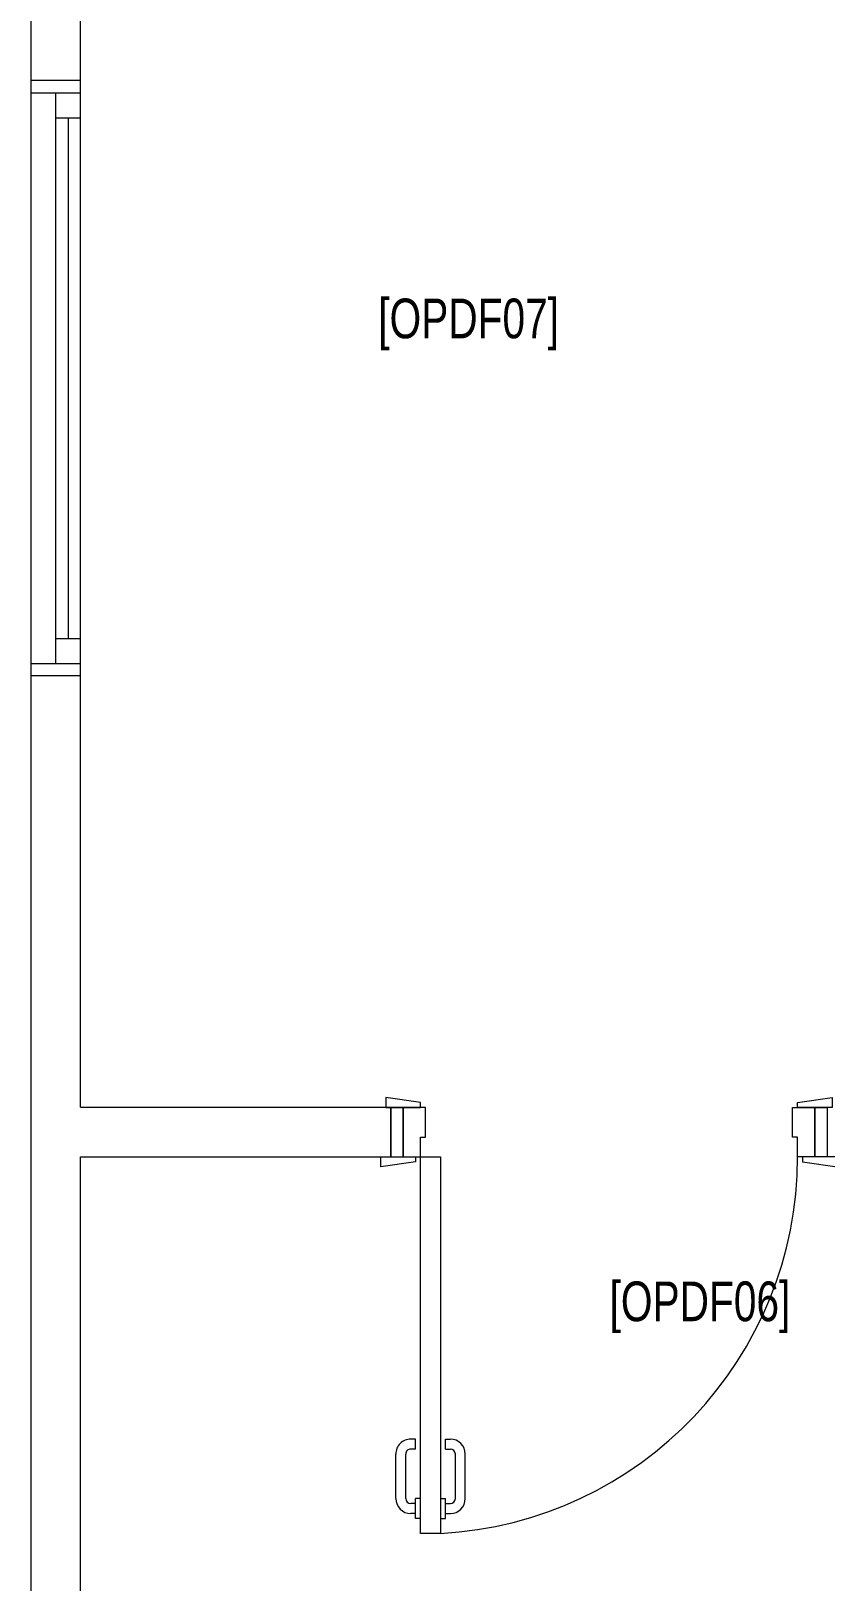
# Model space of a CAD drawing. Extents: x -234346 to 58427, y -132654 to -82394.
# Drawn here: x -66542 to -64941, y -113968 to -110843 of the extents above; entities that cross this region are included whole.
import ezdxf

# ---------------------------------------------------------------- set-up
doc = ezdxf.new("R2010")
doc.units = 0
doc.header["$LTSCALE"] = 8
for name, color, linetype, lineweight in [('72_EGR_BASE_TEXT', 9, 'Continuous', 5), ('72_EGR_EQP_TAG', 9, 'Continuous', 5), ('Aluminum', 9, 'Continuous', 5), ('Walls', 9, 'Continuous', 5), ('Wooden Joinery', 9, 'Continuous', 5)]:
    doc.layers.add(name, color=color, linetype=linetype, lineweight=lineweight)
doc.styles.add('X3G_ENTITY_9F38', font='swisscl.ttf', dxfattribs={"height": 0.2})

# ---------------------------------------------------------------- blocks, each defined once
blk = doc.blocks.new('A$C72370EFE')
at = {"layer": 'Wooden Joinery'}
for p, q in [((-0.01, -0.03), (-0.01, -0.07)), ((0, -0.03), (-0.01, -0.03)), ((0.04, -0.03), (0.05, -0.03)), ((0.05, -0.03), (0.05, -0.07)), ((-0.01, -0.04), (-0.02, -0.04)), ((-0.01, -0.06), (-0.02, -0.06)), ((0.05, -0.04), (0.06, -0.04)), ((0.05, -0.06), (0.06, -0.06)), ((-0.05, -0.07), (-0.05, -0.16)), ((-0.03, -0.07), (-0.03, -0.16)), ((0, -0.07), (-0.01, -0.07)), ((0.04, -0.07), (0.05, -0.07)), ((0.07, -0.07), (0.07, -0.16)), ((0.09, -0.07), (0.09, -0.16)), ((-0.01, -0.17), (-0.02, -0.17)), ((-0.01, -0.17), (-0.01, -0.19)), ((0.05, -0.17), (0.06, -0.17)), ((0.05, -0.17), (0.05, -0.19)), ((-0.01, -0.19), (-0.02, -0.19)), ((0.05, -0.19), (0.06, -0.19))]:
    blk.add_line(p, q, dxfattribs=at)
for centre, radius, start, end in [((-0.02, -0.07), 0.03, 90, 180), ((-0.02, -0.07), 0.01, 90, 180), ((0.06, -0.07), 0.03, 0, 90), ((0.06, -0.07), 0.01, 0, 90), ((-0.02, -0.16), 0.03, 180, 270), ((-0.02, -0.16), 0.01, 180, 270), ((0.06, -0.16), 0.01, 270, 0), ((0.06, -0.16), 0.03, 270, 0)]:
    blk.add_arc(centre, radius, start, end, dxfattribs=at)
blk = doc.blocks.new('A$C5FCA3E6B')
at = {"layer": 'Wooden Joinery'}
for points in [[(80, 858.9), (80, 868.9), (10, 878.9), (10, 858.9)], [(840, 858.9), (840, 868.9), (910, 878.9), (910, 858.9)], [(70, 758.9), (70, 748.9), (0, 738.9), (0, 758.9)], [(120, 758.9), (120, 0), (80, 0), (80, 758.9)], [(850, 758.9), (850, 748.9), (920, 738.9), (920, 758.9)]]:
    blk.add_lwpolyline(points, close=True, dxfattribs=at)
for points in [[(45, 758.9), (45, 858.9), (20, 858.9), (20, 758.9), (45, 758.9)], [(45, 758.9), (80, 758.9), (80, 798.9), (90, 798.9), (90, 858.9), (45, 858.9), (45, 758.9)], [(875, 758.9), (840, 758.9), (840, 798.9), (830, 798.9), (830, 858.9), (875, 858.9), (875, 758.9)], [(875, 758.9), (875, 858.9), (900, 858.9), (900, 758.9), (875, 758.9)]]:
    blk.add_lwpolyline(points, dxfattribs=at)
blk.add_arc((80, 758.9), 760, 273.0171, 0, dxfattribs=at)
at = {"layer": 'Wooden Joinery', "xscale": 999.9999999998854, "yscale": 999.9999999998854, "zscale": 999.9999999998854, "rotation": 180}
blk.add_blockref('A$C72370EFE', (120, 0), dxfattribs=at)
blk = doc.blocks.new('1stF')
at = {"layer": 'Aluminum', "color": 9}
for p, q in [((-66542.3, -112142.6, 0.1), (-66542.3, -110942.6, 0.1)), ((-66542.3, -110967.6, 0.1), (-66442.3, -110967.6, 0.1)), ((-66492.3, -112117.6, 0.1), (-66492.3, -110967.6, 0.1)), ((-66442.3, -112142.6, 0.1), (-66442.3, -110942.6, 0.1)), ((-66492.3, -111017.6, 0.1), (-66442.3, -111017.6, 0.1)), ((-66467.3, -111017.6, 0.1), (-66467.3, -112067.6, 0.1)), ((-66492.3, -112067.6, 0.1), (-66442.3, -112067.6, 0.1)), ((-66542.3, -112117.6, 0.1), (-66442.3, -112117.6, 0.1))]:
    blk.add_line(p, q, dxfattribs=at)
at = {"layer": 'Walls', "color": 9}
for p, q in [((-66542.3, -110942.6, 0.1), (-66542.3, -110072.6, 0.1)), ((-66442.3, -110942.6, 0.1), (-66442.3, -110072.6, 0.1)), ((-66442.3, -110942.6, 0.1), (-66542.3, -110942.6, 0.1)), ((-66542.3, -116092.6, 0.1), (-66542.3, -112142.6, 0.1)), ((-66442.3, -112142.6, 0.1), (-66542.3, -112142.6, 0.1)), ((-66442.3, -113012.6, 0.1), (-66442.3, -112142.6, 0.1)), ((-66442.3, -113012.6, 0.1), (-65816.6, -113012.6, 0.1)), ((-65816.6, -113112.6, 0.1), (-65816.6, -113012.6, 0.1)), ((-66442.3, -114262.6, 0.1), (-66442.3, -113112.6, 0.1)), ((-66442.3, -113112.6, 0.1), (-65816.6, -113112.6, 0.1))]:
    blk.add_line(p, q, dxfattribs=at)
at = {"layer": 'Wooden Joinery', "color": 9}
blk.add_blockref('A$C5FCA3E6B', (-65836.6, -113871.6, 0.1), dxfattribs=at)
at = {"layer": '72_EGR_BASE_TEXT', "color": 9, "char_height": 80, "attachment_point": 2, "style": 'X3G_ENTITY_9F38'}
for s, insert in [('[OPDF07]', (-65659.8, -111382.1, 0.1)), ('[OPDF06]', (-65193.3, -113363.8, 0.1))]:
    blk.add_mtext(s, dxfattribs=dict(at, insert=insert))

msp = doc.modelspace()

# ---------------------------------------------------------------- block references
at = {"layer": '72_EGR_EQP_TAG'}
msp.add_blockref('1stF', (0, 0), dxfattribs=at)

doc.saveas('drawing.dxf')
